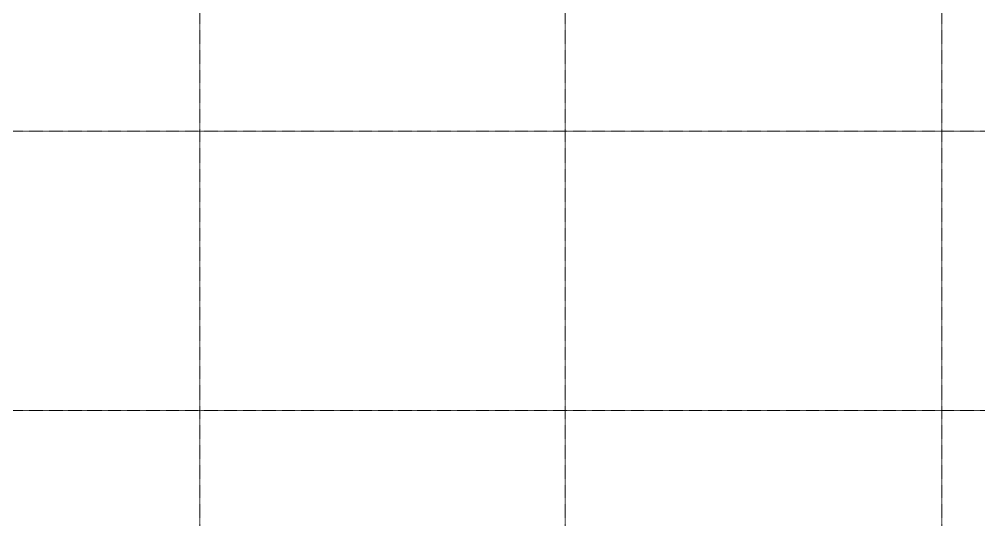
# Model space of a CAD drawing. Header units: centimetres. Extents: x -14155 to 6577, y -1225 to 8033.
# Drawn here: x -6939 to -4843, y 2310 to 3404 of the extents above; entities that cross this region are included whole.
import ezdxf

# ---------------------------------------------------------------- set-up
doc = ezdxf.new("R2010")
doc.units = ezdxf.units.CM
doc.linetypes.add('Grid Line', pattern=[2.2225, 1.27, -0.3175, 0.3175, -0.3175])
doc.layers.add('S-GRID', color=7, linetype='Continuous', lineweight=9)

msp = doc.modelspace()

# ---------------------------------------------------------------- linework, layer by layer
at = {"layer": 'S-GRID', "color": 253, "linetype": 'Grid Line', "true_color": 0xaaaaaa}
for p, q in [((-6544.967, 7882.574), (-6544.967, -1075.311)), ((-5746.523, 7882.574), (-5746.523, -1075.311)), ((-4923.899, 7882.574), (-4923.899, -1075.311)), ((-14005.363, 3158.662), (2922.583, 3158.662)), ((-14005.363, 2548.662), (2922.583, 2548.662))]:
    msp.add_line(p, q, dxfattribs=at)

doc.saveas('drawing.dxf')
